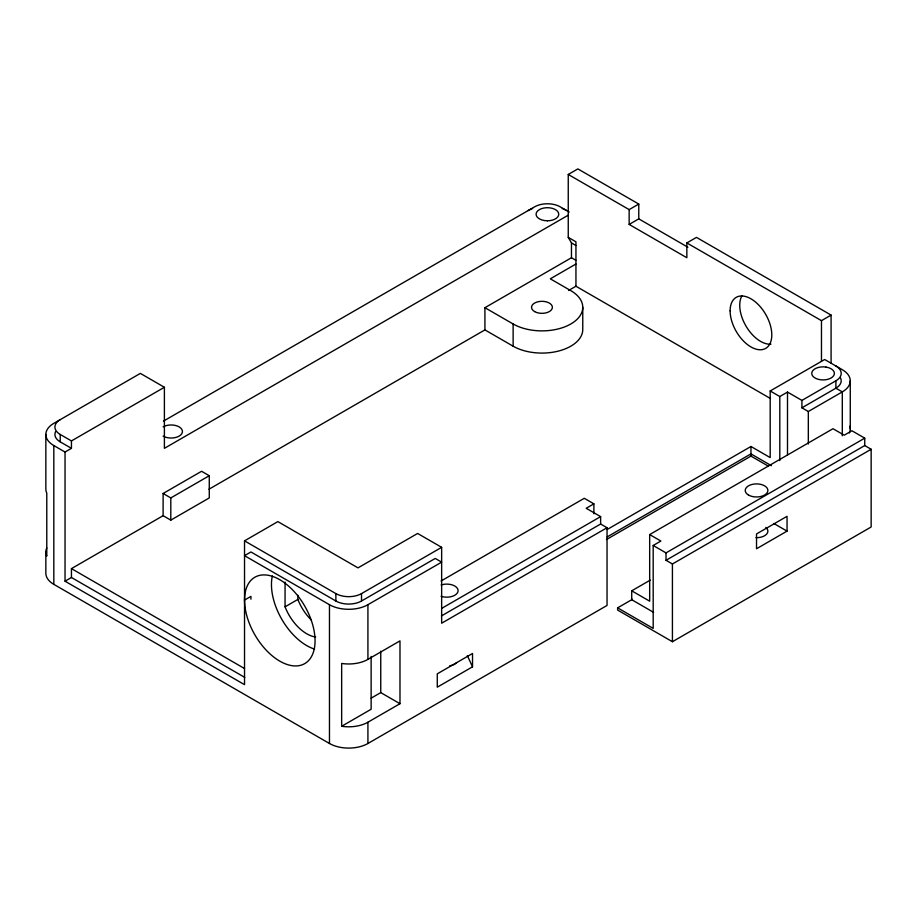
<?xml version="1.0" encoding="UTF-8"?>
<svg xmlns="http://www.w3.org/2000/svg" width="917" height="917" viewBox="0 0 917 917"><rect width="100%" height="100%" fill="white"/><g stroke="black" fill="none" stroke-linecap="round" stroke-linejoin="round"><path stroke-width="1.38" d="M60.224 419.654A18.134 10.465 0 0 0 60.224 434.452L71.446 440.928L164.395 387.272L164.395 448.333L568.253 215.174M164.395 387.272L140.358 373.391L53.816 423.356A27.201 15.704 0 0 0 53.816 445.559L65.038 452.035L71.446 448.333L71.446 440.928M208.996 489.208L484.921 329.902L484.921 307.699L571.463 257.734L571.463 242.925L568.253 237.377L568.253 174.459L577.87 168.911L638.771 204.067L638.771 218.865L687.876 247.223M163.513 421.086L534.6 206.841A18.134 10.465 0 0 1 560.241 206.841L569.216 212.022M568.253 174.459L629.154 209.615L638.771 204.067M163.111 515.698L163.111 493.484L201.58 471.281L209.271 475.728L209.271 497.931L170.803 520.134L163.111 515.698L71.446 568.62L71.446 577.504L65.038 581.206L65.038 452.035M629.154 209.615L629.154 224.424L638.771 218.865M163.111 493.484L170.803 497.931L209.271 475.728M575.945 264.027L550.303 278.825L570.821 290.666A40.795 23.555 0 0 1 570.821 323.976A40.795 23.555 0 0 1 513.13 323.976L484.921 307.699M568.62 290.46L575.945 286.23L770.418 398.505M629.154 224.424L686.844 257.734L686.844 242.925L696.462 237.377L831.089 315.093L831.089 363.212M65.038 581.206L244.53 684.655L244.53 540.858L277.862 521.613L357.997 567.875L417.613 533.453L441.65 547.334L441.65 623.205L607.043 527.722L607.043 605.449L367.923 743.492A27.201 15.704 0 0 1 329.467 743.492L53.816 584.347A27.201 15.704 0 0 1 45.85 573.251L45.85 551.965M244.53 600.073A49.862 28.782 60 0 1 297.417 595.351A49.862 28.782 60 0 1 297.417 665.868A49.862 28.782 60 0 1 244.53 600.073L250.937 596.382L250.937 599.202M315.666 637.017A35.362 20.415 60 0 1 285.061 606.825L297.876 599.42L297.876 595.293M686.844 242.925L821.472 320.652L831.089 315.093M244.53 540.858L335.874 593.597A18.134 10.465 0 0 0 361.516 593.597L441.65 547.334M361.516 601.002L435.243 558.442L441.65 562.144L367.923 604.704A27.201 15.704 0 0 1 329.467 604.704L244.53 555.668L250.937 551.965L335.874 601.002A18.134 10.465 0 0 0 361.516 601.002L361.516 593.597M441.066 580.988L584.278 498.298L593.895 503.846L593.895 513.818M607.192 529.487L750.954 446.487L770.188 457.594L770.188 390.974L824.67 359.51L842.299 369.689A27.201 15.704 0 0 1 842.299 391.891L842.299 435.758M593.895 503.846L586.204 508.293L600.624 516.615L600.624 524.02L441.409 615.949M770.188 390.974L779.805 396.522L787.497 392.075L801.917 400.408L835.891 380.796A18.134 10.465 0 0 0 835.891 365.986M441.65 608.407L600.624 516.615M801.917 400.408L801.917 407.813L835.891 388.189A18.134 10.465 0 0 0 840.58 378.079M367.923 659.392L399.984 640.88L399.984 703.706L367.923 722.218A27.201 15.704 0 0 1 341.663 726.275L341.663 663.449A27.201 15.704 0 0 0 367.923 659.392L367.923 604.704M801.917 407.813L808.324 411.515L842.299 391.891L835.891 388.189L835.891 380.796M607.192 536.892L750.954 453.892L771.392 465.687M606.469 539.528L750.954 456.104L768.045 465.974M653.592 612.338L631.721 599.707L631.721 590.823L649.672 601.185L649.672 534.565L833.003 428.72L844.225 435.197L851.916 430.761L864.742 438.154L864.742 445.559L666.017 560.287L666.017 552.894L864.742 438.154M371.133 698.158L380.75 692.61L399.984 703.706M864.742 445.559L871.15 449.261L871.15 526.988L672.425 641.717L617.611 610.069L617.611 607.856L653.191 628.397L653.191 545.489L660.882 541.041L649.672 534.565M341.663 726.275L371.133 709.265L371.133 656.434M472.53 666.819L437.271 687.177L437.271 673.846L472.53 653.489L472.53 666.819L467.338 655.621M666.017 560.287L672.425 563.989L871.15 449.261M631.721 590.823L650.302 580.094M617.611 607.856L632.432 599.305M787.05 531.126L756.525 548.756L756.525 533.946L787.05 516.317L787.05 531.126L773.833 523.492M568.253 237.377L575.945 241.813L575.945 286.23M571.463 242.925L575.853 245.469M571.463 257.734L575.853 260.268M484.921 329.902L513.13 346.19A40.795 23.555 0 0 0 557.582 351.291A40.795 23.555 0 0 0 582.765 329.535L582.765 307.321M653.191 545.489L666.017 552.894M600.624 524.02L607.043 527.722M55.536 431.747A18.134 10.465 0 0 0 60.224 441.856L71.446 448.333M71.446 568.62L244.53 668.55M71.446 577.504L244.747 677.388M850.265 380.796L850.265 428.904M821.472 320.652L821.472 361.355M808.324 411.515L808.324 444.011M787.497 392.075L787.497 454.935M779.805 396.522L779.805 460.575M750.954 446.487L750.954 456.104M672.425 563.989L672.425 641.717M513.13 323.976L513.13 346.19M380.75 651.196L380.75 692.61M367.923 722.218L367.923 743.492M335.874 593.597L335.874 601.002M329.467 604.704L329.467 743.492M285.061 582.077L285.061 606.825M170.803 497.931L170.803 520.134M60.224 434.452L60.224 441.856M53.816 445.559L53.816 584.347M45.85 434.452L45.85 489.048A27.201 15.704 0 0 0 46.778 493.105L46.778 556.034A27.201 15.704 0 0 1 46.778 547.896M528.192 210.543A27.201 15.704 0 0 1 532.617 208.48M562.224 208.48A27.201 15.704 0 0 1 566.649 210.543M849.853 426.176A27.201 15.704 0 0 1 849.337 432.973M311.276 619.972A35.362 20.415 60 0 1 297.876 599.42M314.565 649.11A49.862 28.782 60 0 1 272.338 575.979M441.111 584.977A11.336 6.545 0 0 1 458.11 590.64A11.336 6.545 0 0 1 441.111 596.302M163.111 426.875A11.336 6.545 0 0 1 179.136 426.875A11.336 6.545 0 0 1 179.136 436.125A11.336 6.545 0 0 1 163.111 436.125M456.586 662.75A11.336 6.545 0 0 1 449.708 665.799M770.991 344.162A29.459 17.01 60 0 1 746.323 326.647A29.459 17.01 60 0 1 741.887 295.882M765.833 527.39A11.336 6.545 0 0 1 766.474 534.313A11.336 6.545 0 0 1 755.952 537.683M547.426 220.791L544.492 220.561A11.336 6.545 0 0 1 539.414 209.615A11.336 6.545 0 0 1 558.373 212.549L558.751 214.246A11.336 6.545 0 0 1 547.426 220.791M825.999 367.075L823.076 366.846A11.336 6.545 0 0 0 811.74 373.391L812.13 375.087A11.336 6.545 0 0 0 831.089 378.01A11.336 6.545 0 0 0 825.999 367.075M730.115 310.84A29.459 17.01 60 0 0 761.374 349.721A29.459 17.01 60 0 0 761.374 308.055A29.459 17.01 60 0 0 730.115 310.84M534.6 311.585A10.431 6.018 0 0 0 552.045 308.88A10.431 6.018 0 0 0 539.276 301.51A10.431 6.018 0 0 0 534.6 311.585M748.547 495.065A11.336 6.545 0 0 0 767.506 492.131A11.336 6.545 0 0 0 753.625 484.119A11.336 6.545 0 0 0 748.547 495.065"/></g></svg>
